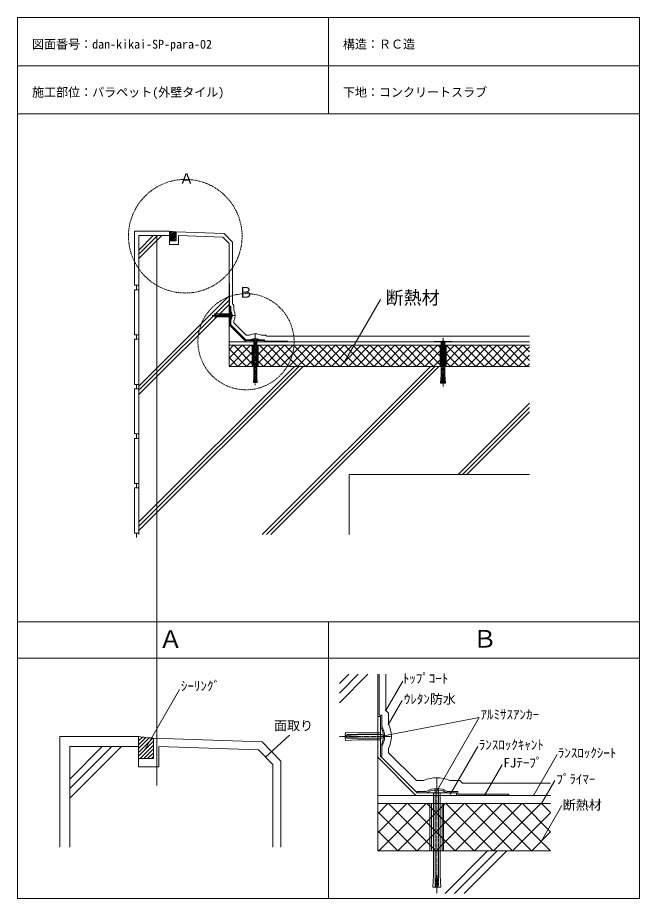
# Model space of a CAD drawing. Units: millimetres, scale not verified. Extents: x -517 to 518, y -673 to 792.
import ezdxf
from ezdxf.enums import TextEntityAlignment as Align

# ---------------------------------------------------------------- set-up
doc = ezdxf.new("R2010")
doc.units = ezdxf.units.MM
doc.header["$PDMODE"] = 32
doc.header["$PDSIZE"] = 0.8
for name, pattern in [('CHAIN2', [12, 9, -1, 1, -1]), ('DASHED1', [1.8, 1.2, -0.6]), ('DASHED2', [3, 2, -1])]:
    doc.linetypes.add(name, pattern=pattern)
doc.layers.add('0-0', color=1, linetype='Continuous', lineweight=13)
doc.styles.add('ＭＳ ゴシック', font='')
doc.styles.get('ＭＳ ゴシック').set_extended_font_data('MS Gothic')

msp = doc.modelspace()

# ---------------------------------------------------------------- linework, layer by layer
at = {"layer": '0-0', "color": 7}
for p, q in [((-516.864, 792.357), (-516.864, -673.469)), ((-516.864, 792.357), (517.853, 792.357)), ((0.494, 792.357), (0.494, 632.357)), ((517.853, 792.357), (517.853, -673.469)), ((-516.864, 712.357), (517.853, 712.357)), ((-516.864, 632.357), (517.853, 632.357)), ((-315.075, 405.541), (-291.079, 429.537)), ((-315.075, 398.47), (-284.008, 429.537)), ((-315.075, 391.399), (-276.937, 429.537)), ((-315.075, 429.537), (-315.075, -68.008)), ((-175.494, 427.118), (-249.254, 429.694)), ((-175.494, 427.118), (-165.075, 416.328)), ((-165.075, 211.992), (-165.075, 416.328)), ((-315.075, 179.267), (-165.075, 329.267)), ((27.173, 219.492), (86.931, 322.996)), ((-315.075, 172.196), (-165.075, 322.196)), ((-315.075, 165.125), (-165.075, 315.125)), ((-164.075, 312.277), (-162.075, 312.277)), ((-162.075, 304.44), (-162.075, 312.277)), ((-163.075, 282.105), (-162.075, 282.105)), ((-162.075, 282.105), (-162.075, 288.941)), ((-135.962, 254.992), (-135.962, 255.992)), ((-135.962, 255.992), (-129.126, 255.992)), ((-113.626, 255.992), (-105.79, 255.992)), ((-105.79, 253.992), (-105.79, 255.992)), ((-105.79, 253.992), (-67.962, 253.992)), ((-67.962, 253.992), (-67.962, 252.992)), ((-315.075, -61.149), (-41.933, 211.992)), ((-315.075, -54.078), (-49.004, 211.992)), ((-315.075, -47.007), (-56.075, 211.992)), ((-165.075, 211.992), (334.925, 211.992)), ((-109.801, -68.008), (170.199, 211.992)), ((-102.73, -68.008), (177.27, 211.992)), ((-95.659, -68.008), (184.341, 211.992)), ((216.473, 31.992), (334.925, 150.445)), ((223.544, 31.992), (334.925, 143.374)), ((230.615, 31.992), (334.925, 136.302)), ((34.925, 31.992), (334.925, 31.992)), ((34.925, 31.992), (34.925, -68.008)), ((-516.864, -213.469), (517.853, -213.469)), ((0.494, -213.469), (0.494, -673.469)), ((-516.864, -273.469), (517.853, -273.469)), ((18.672, -315.995), (34.137, -300.53)), ((18.672, -331.905), (50.047, -300.53)), ((18.672, -347.815), (65.957, -300.53)), ((82.317, -594.358), (82.317, -300.53)), ((84.567, -368.718), (84.567, -300.53)), ((95.817, -360.843), (123.977, -312.069)), ((-304.76, -425.33), (-247.342, -325.879)), ((100.317, -383.729), (123.213, -344.072)), ((84.567, -368.718), (89.067, -368.718)), ((89.067, -386.35), (89.067, -368.718)), ((89.36, -403.754), (251.292, -372.685)), ((180.469, -495.353), (251.292, -372.685)), ((-64.533, -401.581), (-104.127, -438.503)), ((-429.905, -474.912), (-375.916, -420.922)), ((-429.905, -490.821), (-360.006, -420.922)), ((-429.905, -506.731), (-344.096, -420.922)), ((-115.85, -426.364), (-281.808, -420.569)), ((89.067, -436.604), (89.067, -421.223)), ((203.351, -499.566), (248.874, -420.718)), ((-115.85, -426.364), (-92.405, -450.642)), ((86.817, -436.604), (89.067, -436.604)), ((341.559, -502.108), (380.927, -433.92)), ((-92.405, -588.343), (-92.405, -450.642)), ((260.48, -501.071), (289.394, -450.991)), ((355.059, -515.608), (377.124, -477.39)), ((147.821, -497.608), (147.821, -495.358)), ((147.821, -495.358), (163.202, -495.358)), ((198.076, -495.358), (215.707, -495.358)), ((215.707, -499.858), (215.707, -495.358)), ((215.707, -499.858), (300.821, -499.858)), ((300.821, -499.858), (300.821, -502.108)), ((354.435, -578.624), (389.024, -518.713)), ((82.317, -594.358), (370.169, -594.358)), ((194.393, -665.301), (265.336, -594.358)), ((210.303, -665.301), (281.246, -594.358)), ((226.213, -665.301), (297.156, -594.358)), ((-516.864, -673.469), (517.853, -673.469))]:
    msp.add_line(p, q, dxfattribs=at)
at = {"layer": '0-0', "color": 3}
for p, q in [((-264.254, 437.037), (-322.575, 437.037)), ((-322.575, 437.037), (-322.575, 347.037)), ((-285.075, 429.537), (-285.075, -485.463)), ((-264.254, 437.037), (-264.254, 429.537)), ((-315.075, 347.037), (-322.575, 347.037)), ((-315.075, 339.537), (-322.575, 339.537)), ((-322.575, 339.537), (-322.575, 264.537)), ((-318.825, 347.037), (-318.825, 339.537)), ((-315.075, 339.537), (-315.075, 264.537)), ((-315.075, 264.537), (-322.575, 264.537)), ((-318.825, 264.537), (-318.825, 257.037)), ((-315.075, 257.037), (-322.575, 257.037)), ((-322.575, 257.037), (-322.575, 182.037)), ((-315.075, 257.037), (-315.075, 182.037)), ((-165.075, 252.992), (334.925, 252.992)), ((-315.075, 182.037), (-322.575, 182.037)), ((-318.825, 182.037), (-318.825, 174.537)), ((-315.075, 174.537), (-322.575, 174.537)), ((-322.575, 174.537), (-322.575, 99.537)), ((-315.075, 174.537), (-315.075, 99.537)), ((-315.075, 99.537), (-322.575, 99.537)), ((-315.075, 92.037), (-322.575, 92.037)), ((-322.575, 92.037), (-322.575, 17.037)), ((-318.825, 99.537), (-318.825, 92.037)), ((-315.075, 92.037), (-315.075, 17.037)), ((-315.075, 17.037), (-322.575, 17.037)), ((-318.825, 17.037), (-318.825, 9.537)), ((-315.075, 9.537), (-322.575, 9.537)), ((-322.575, 9.537), (-322.575, -65.463)), ((-315.075, 9.537), (-315.075, -65.463)), ((-315.075, -65.463), (-322.575, -65.463)), ((-318.825, -65.463), (-318.825, -72.963)), ((-315.558, -404.047), (-446.78, -404.047)), ((-446.78, -404.047), (-446.78, -588.343)), ((-315.558, -404.047), (-315.558, -420.922)), ((-315.558, -420.922), (-429.905, -420.922)), ((-429.905, -420.922), (-429.905, -588.343)), ((82.317, -502.108), (370.169, -502.108))]:
    msp.add_line(p, q, dxfattribs=at)
at = {"layer": '0-0', "color": 2}
for p, q in [((-264.254, 436.612), (-263.887, 436.979)), ((-264.254, 433.783), (-261.415, 436.622)), ((-264.254, 430.955), (-258.893, 436.316)), ((-264.254, 428.126), (-256.318, 436.062)), ((-264.254, 425.298), (-253.688, 435.864)), ((-264.254, 422.47), (-253.254, 433.47)), ((-263.201, 420.694), (-253.254, 430.641)), ((-260.373, 420.694), (-253.254, 427.813)), ((-257.544, 420.694), (-253.254, 424.984)), ((-254.716, 420.694), (-253.254, 422.156)), ((-315.558, -405.003), (-314.732, -404.177)), ((-315.558, -411.367), (-309.17, -404.979)), ((-315.558, -417.731), (-303.496, -405.669)), ((-315.558, -424.095), (-297.703, -406.24)), ((-315.558, -430.459), (-291.785, -406.686)), ((-315.558, -436.823), (-290.808, -412.073)), ((-313.19, -440.819), (-290.808, -418.437)), ((-306.826, -440.819), (-290.808, -424.801)), ((-300.462, -440.819), (-290.808, -431.165)), ((-294.098, -440.819), (-290.808, -437.529))]:
    msp.add_line(p, q, dxfattribs=at)
at = {"layer": '0-0', "color": 4}
for p, q in [((-253.254, 435.837), (-172.862, 433.03)), ((-253.254, 435.837), (-253.254, 420.694)), ((-172.862, 433.03), (-159.075, 418.752)), ((-253.254, 420.694), (-264.254, 420.694)), ((-159.075, 418.752), (-159.075, 315.777)), ((-157.075, 284.59), (-157.075, 287.776)), ((-111.819, 263.992), (-104.29, 263.992)), ((95.817, -300.53), (95.817, -360.843)), ((-290.808, -406.746), (-109.927, -413.063)), ((-290.808, -406.746), (-290.808, -440.819)), ((-109.927, -413.063), (-78.905, -445.187)), ((100.317, -431.013), (100.317, -423.844)), ((-290.808, -440.819), (-315.558, -440.819)), ((-78.905, -445.187), (-78.905, -588.343)), ((202.143, -477.358), (219.082, -477.358)), ((219.082, -477.358), (223.582, -481.858)), ((223.582, -481.858), (370.169, -481.858))]:
    msp.add_line(p, q, dxfattribs=at)
at = {"layer": '0-0', "color": 134}
for p, q in [((-165.075, 311.277), (-165.075, 281.277)), ((-163.075, 282.105), (-135.962, 254.992)), ((-135.962, 254.992), (-106.79, 254.992)), ((82.317, -370.968), (82.317, -438.468)), ((86.817, -436.604), (147.821, -497.608)), ((147.821, -497.608), (213.457, -497.608))]:
    msp.add_line(p, q, dxfattribs=at)
at = {"layer": '0-0', "linetype": 'CHAIN2'}
for p, q in [((-155.584, 296.691), (-193.361, 296.691)), ((-121.376, 265.547), (-121.376, 180.462)), ((191.199, 259.407), (191.199, 177.067)), ((103.67, -403.786), (18.672, -403.786)), ((180.639, -473.859), (180.639, -665.301))]:
    msp.add_line(p, q, dxfattribs=at)
at = {"layer": '0-0'}
for p, q in [((-189.075, 296.691), (-188.389, 297.376)), ((-189.075, 296.691), (-188.389, 296.005)), ((-189.037, 297.41), (-188.919, 299.654)), ((-180.075, 296.941), (-189.037, 297.41)), ((-180.075, 296.441), (-189.037, 295.971)), ((-188.919, 293.727), (-189.037, 295.971)), ((-180.075, 299.191), (-188.919, 299.654)), ((-180.075, 294.191), (-188.919, 293.727)), ((-180.075, 299.191), (-163.075, 299.191)), ((-180.075, 296.441), (-180.075, 296.941)), ((-180.075, 294.191), (-163.075, 294.191)), ((-163.075, 299.191), (-163.075, 304.191)), ((-163.075, 294.191), (-163.075, 289.191)), ((-161.075, 298.516), (-161.075, 294.866)), ((-113.876, 254.992), (-128.876, 254.992)), ((-123.876, 254.965), (-123.876, 254.992)), ((-123.876, 193.992), (-123.876, 254.992)), ((-123.201, 256.992), (-119.551, 256.992)), ((-118.876, 193.992), (-118.876, 254.992)), ((206.199, 253.242), (176.199, 253.242)), ((176.199, 253.242), (176.199, 252.992)), ((176.199, 252.992), (206.199, 252.992)), ((177.199, 252.992), (177.449, 252.742)), ((188.199, 251.598), (187.054, 252.742)), ((188.199, 221.598), (188.199, 251.598)), ((194.199, 251.598), (188.199, 251.598)), ((194.199, 251.598), (195.344, 252.742)), ((194.199, 251.598), (194.199, 197.731)), ((197.199, 253.242), (196.949, 253.492)), ((206.199, 253.242), (206.199, 252.992)), ((-125.376, 211.992), (-125.376, 246.992)), ((-117.376, 246.992), (-117.376, 211.992)), ((187.199, 211.992), (187.199, 246.992)), ((195.199, 246.992), (195.199, 211.992)), ((-123.876, 193.992), (-124.34, 185.148)), ((-121.626, 193.992), (-122.096, 185.03)), ((-121.126, 193.992), (-121.626, 193.992)), ((-121.126, 193.992), (-120.656, 185.03)), ((-118.876, 193.992), (-118.412, 185.148)), ((190.621, 190.992), (187.632, 191.254)), ((190.752, 192.492), (187.764, 192.754)), ((190.883, 193.992), (187.895, 194.254)), ((191.015, 195.492), (188.026, 195.754)), ((190.949, 194.742), (189.99, 183.784)), ((191.449, 194.742), (190.949, 194.742)), ((191.383, 195.492), (191.015, 195.492)), ((191.383, 195.492), (194.372, 195.754)), ((191.449, 194.742), (192.408, 183.784)), ((191.515, 193.992), (194.503, 194.254)), ((191.646, 192.492), (194.634, 192.754)), ((191.777, 190.992), (194.766, 191.254)), ((194.199, 197.731), (195.396, 184.046)), ((-122.096, 185.03), (-124.34, 185.148)), ((-121.376, 184.992), (-122.062, 185.678)), ((-121.376, 184.992), (-120.69, 185.678)), ((-118.412, 185.148), (-120.656, 185.03)), ((189.99, 183.784), (187.002, 184.046)), ((190.096, 184.992), (187.107, 185.254)), ((190.227, 186.492), (187.239, 186.754)), ((190.358, 187.992), (187.37, 188.254)), ((190.49, 189.492), (187.501, 189.754)), ((191.199, 183.492), (189.699, 186.09)), ((191.199, 183.492), (192.699, 186.09)), ((191.908, 189.492), (194.897, 189.754)), ((192.039, 187.992), (195.028, 188.254)), ((192.171, 186.492), (195.159, 186.754)), ((192.302, 184.992), (195.291, 185.254)), ((192.408, 183.784), (195.396, 184.046)), ((86.817, -398.161), (86.817, -386.911)), ((28.317, -403.786), (29.86, -402.244)), ((28.317, -403.786), (29.86, -405.329)), ((28.402, -402.167), (28.667, -397.118)), ((48.567, -403.224), (28.402, -402.167)), ((48.567, -404.349), (28.402, -405.406)), ((28.667, -410.454), (28.402, -405.406)), ((48.567, -398.161), (28.667, -397.118)), ((48.567, -409.411), (28.667, -410.454)), ((48.567, -398.161), (86.817, -398.161)), ((48.567, -404.349), (48.567, -403.224)), ((48.567, -409.411), (86.817, -409.411)), ((86.817, -409.411), (86.817, -420.661)), ((91.317, -399.681), (91.317, -407.892)), ((197.514, -497.608), (163.764, -497.608)), ((175.014, -497.669), (175.014, -497.608)), ((175.014, -634.858), (175.014, -497.608)), ((176.533, -493.108), (184.745, -493.108)), ((186.264, -634.858), (186.264, -497.608)), ((171.639, -594.358), (171.639, -515.608)), ((189.639, -515.608), (189.639, -594.358)), ((175.014, -634.858), (173.971, -654.759)), ((180.077, -634.858), (179.02, -655.023)), ((181.202, -634.858), (180.077, -634.858)), ((181.202, -634.858), (182.258, -655.023)), ((186.264, -634.858), (187.307, -654.759)), ((179.02, -655.023), (173.971, -654.759)), ((180.639, -655.108), (179.096, -653.565)), ((180.639, -655.108), (182.182, -653.565)), ((187.307, -654.759), (182.258, -655.023))]:
    msp.add_line(p, q, dxfattribs=at)
at = {"layer": '0-0', "linetype": 'DASHED1'}
for p, q in [((-188.389, 297.376), (-187.825, 297.941)), ((-188.389, 296.005), (-187.825, 295.441)), ((-161.075, 297.941), (-187.825, 297.941)), ((-161.075, 295.441), (-187.825, 295.441)), ((-122.626, 256.992), (-122.626, 186.242)), ((-120.126, 256.992), (-120.126, 186.242)), ((189.699, 253.492), (189.699, 186.09)), ((192.699, 253.492), (192.699, 186.09)), ((-122.062, 185.678), (-122.626, 186.242)), ((-120.69, 185.678), (-120.126, 186.242)), ((29.86, -402.244), (31.13, -400.974)), ((29.86, -405.329), (31.13, -406.599)), ((91.317, -400.974), (31.13, -400.974)), ((91.317, -406.599), (31.13, -406.599)), ((177.827, -493.108), (177.827, -652.295)), ((183.452, -493.108), (183.452, -652.295)), ((179.096, -653.565), (177.827, -652.295)), ((182.182, -653.565), (183.452, -652.295))]:
    msp.add_line(p, q, dxfattribs=at)
at = {"layer": '0-0', "color": 6}
for p, q in [((-165.075, 239.466), (-157.548, 246.992)), ((-165.075, 225.323), (-143.406, 246.992)), ((-165.075, 246.992), (-165.075, 211.992)), ((334.925, 246.992), (-165.075, 246.992)), ((-165.075, 240.931), (-136.135, 211.992)), ((-164.264, 211.992), (-129.264, 246.992)), ((-156.993, 246.992), (-121.993, 211.992)), ((-150.121, 211.992), (-115.121, 246.992)), ((-142.851, 246.992), (-107.851, 211.992)), ((-135.979, 211.992), (-100.979, 246.992)), ((-128.709, 246.992), (-93.709, 211.992)), ((-121.837, 211.992), (-86.837, 246.992)), ((-114.567, 246.992), (-79.567, 211.992)), ((-107.695, 211.992), (-72.695, 246.992)), ((-100.425, 246.992), (-65.425, 211.992)), ((-93.553, 211.992), (-58.553, 246.992)), ((-86.283, 246.992), (-51.283, 211.992)), ((-79.411, 211.992), (-44.411, 246.992)), ((-72.14, 246.992), (-37.14, 211.992)), ((-65.269, 211.992), (-30.269, 246.992)), ((-57.998, 246.992), (-22.998, 211.992)), ((-51.126, 211.992), (-16.126, 246.992)), ((-43.856, 246.992), (-8.856, 211.992)), ((-36.984, 211.992), (-1.984, 246.992)), ((-29.714, 246.992), (5.286, 211.992)), ((-22.842, 211.992), (12.158, 246.992)), ((-15.572, 246.992), (19.428, 211.992)), ((-8.7, 211.992), (26.3, 246.992)), ((-1.43, 246.992), (33.57, 211.992)), ((5.442, 211.992), (40.442, 246.992)), ((12.712, 246.992), (47.712, 211.992)), ((19.584, 211.992), (54.584, 246.992)), ((26.854, 246.992), (61.854, 211.992)), ((33.726, 211.992), (68.726, 246.992)), ((40.997, 246.992), (75.997, 211.992)), ((47.868, 211.992), (82.868, 246.992)), ((55.139, 246.992), (90.139, 211.992)), ((62.011, 211.992), (97.011, 246.992)), ((69.281, 246.992), (104.281, 211.992)), ((76.153, 211.992), (111.153, 246.992)), ((83.423, 246.992), (118.423, 211.992)), ((90.295, 211.992), (125.295, 246.992)), ((97.565, 246.992), (132.565, 211.992)), ((104.437, 211.992), (139.437, 246.992)), ((111.707, 246.992), (146.707, 211.992)), ((118.579, 211.992), (153.579, 246.992)), ((125.849, 246.992), (160.849, 211.992)), ((132.721, 211.992), (167.721, 246.992)), ((139.992, 246.992), (174.992, 211.992)), ((146.863, 211.992), (181.863, 246.992)), ((154.134, 246.992), (189.134, 211.992)), ((161.006, 211.992), (196.006, 246.992)), ((168.276, 246.992), (203.276, 211.992)), ((175.148, 211.992), (210.148, 246.992)), ((182.418, 246.992), (217.418, 211.992)), ((189.29, 211.992), (224.29, 246.992)), ((196.56, 246.992), (231.56, 211.992)), ((203.432, 211.992), (238.432, 246.992)), ((210.702, 246.992), (245.702, 211.992)), ((217.574, 211.992), (252.574, 246.992)), ((224.844, 246.992), (259.844, 211.992)), ((231.716, 211.992), (266.716, 246.992)), ((238.987, 246.992), (273.987, 211.992)), ((245.858, 211.992), (280.858, 246.992)), ((253.129, 246.992), (288.129, 211.992)), ((260.001, 211.992), (295.001, 246.992)), ((267.271, 246.992), (302.271, 211.992)), ((274.143, 211.992), (309.143, 246.992)), ((281.413, 246.992), (316.413, 211.992)), ((288.285, 211.992), (323.285, 246.992)), ((295.555, 246.992), (330.555, 211.992)), ((302.427, 211.992), (334.925, 244.491)), ((309.697, 246.992), (334.925, 221.764)), ((323.839, 246.992), (334.925, 235.906)), ((-165.075, 226.789), (-150.278, 211.992)), ((316.569, 211.992), (334.925, 230.349)), ((-165.075, 212.647), (-164.42, 211.992)), ((330.711, 211.992), (334.925, 216.207)), ((82.317, -532.543), (99.252, -515.608)), ((82.317, -564.363), (131.072, -515.608)), ((82.317, -515.608), (82.317, -594.358)), ((370.169, -515.608), (82.317, -515.608)), ((84.142, -594.358), (162.892, -515.608)), ((100.5, -515.608), (179.25, -594.358)), ((115.962, -594.358), (194.712, -515.608)), ((132.32, -515.608), (211.07, -594.358)), ((147.782, -594.358), (226.532, -515.608)), ((164.14, -515.608), (242.89, -594.358)), ((179.601, -594.358), (258.351, -515.608)), ((195.96, -515.608), (274.71, -594.358)), ((211.421, -594.358), (290.171, -515.608)), ((227.779, -515.608), (306.529, -594.358)), ((243.241, -594.358), (321.991, -515.608)), ((259.599, -515.608), (338.349, -594.358)), ((275.061, -594.358), (353.811, -515.608)), ((291.419, -515.608), (370.169, -594.358)), ((323.239, -515.608), (370.169, -562.538)), ((355.059, -515.608), (370.169, -530.718)), ((82.317, -529.245), (147.43, -594.358)), ((306.881, -594.358), (370.169, -531.07)), ((82.317, -561.065), (115.611, -594.358)), ((338.701, -594.358), (370.169, -562.89)), ((82.317, -592.885), (83.791, -594.358)), ((82.317, -594.358), (370.169, -594.358))]:
    msp.add_line(p, q, dxfattribs=at)
at = {"layer": '0-0', "color": 3}
msp.add_lwpolyline([(-264.254, 429.537), (-315.075, 429.537), (-315.075, 347.037)], dxfattribs=at)
at = {"layer": '0-0', "color": 7}
for points in [[(-249.254, 429.694), (-249.254, 414.694), (-264.254, 414.694), (-264.254, 429.694)], [(-164.075, 312.277), (-164.075, 350.105), (-165.075, 350.105)], [(-281.808, -420.569), (-281.808, -454.319), (-315.558, -454.319), (-315.558, -420.569)]]:
    msp.add_lwpolyline(points, dxfattribs=at)
at = {"layer": '0-0', "color": 134}
for points in [[(-165.075, 311.277), (-163.075, 311.277), (-163.075, 282.105)], [(-165.075, 281.277), (-136.79, 252.992), (-106.79, 252.992), (-106.79, 254.992)], [(82.317, -370.968), (86.817, -370.968), (86.817, -436.604)], [(82.317, -438.468), (145.957, -502.108), (213.457, -502.108), (213.457, -497.608)]]:
    msp.add_lwpolyline(points, dxfattribs=at)
at = {"layer": '0-0', "color": 4}
for points in [[(-157.075, 305.605), (-157.075, 313.777), (-159.075, 315.777)], [(-157.075, 284.59), (-136.477, 263.992), (-130.933, 263.992)], [(-104.29, 263.992), (-102.29, 261.992), (334.925, 261.992)], [(100.317, -383.729), (100.317, -365.343), (95.817, -360.843)], [(100.317, -431.013), (146.663, -477.358), (159.135, -477.358)]]:
    msp.add_lwpolyline(points, dxfattribs=at)
at = {"layer": '0-0'}
for points in [[(205.199, 252.992), (204.949, 252.742), (177.449, 252.742)], [(185.199, 253.242), (185.449, 253.492), (196.949, 253.492)], [(188.199, 221.598), (188.199, 197.731), (187.002, 184.046)]]:
    msp.add_lwpolyline(points, dxfattribs=at)
for points in [[(-116.376, 211.992), (-126.376, 211.992), (-126.376, 246.992), (-116.376, 246.992)], [(196.199, 211.992), (186.199, 211.992), (186.199, 246.992), (196.199, 246.992)], [(191.889, -594.358), (169.389, -594.358), (169.389, -515.608), (191.889, -515.608)]]:
    msp.add_lwpolyline(points, close=True, dxfattribs=at)
at = {"layer": '0-0', "linetype": 'DASHED2'}
for centre, radius in [((-237.836, 428.546), 94.513), ((-136.79, 252.992), 80)]:
    msp.add_circle(centre, radius, dxfattribs=at)
at = {"layer": '0-0', "color": 2}
for centre, radius in [((-246.509, 548.726), 113.091), ((-275.633, -152.745), 254.454)]:
    msp.add_arc(centre, radius, 260.97272, 266.58099, dxfattribs=at)
at = {"layer": '0-0'}
for centre, major_axis, ratio, start_param, end_param in [((-189.075, 296.691), (-28.121, 0), 0.7, 3.23442854, 3.53247602), ((-189.075, 296.691), (-28.121, 0), 0.7, 2.75070929, 3.04875677), ((-163.075, 304.191), (0, 7.42), 0.5, 3.71090584, 3.76576118), ((-163.075, 289.191), (0, 7.42), 0.5, 5.65901678, 5.71387212), ((-161.075, 296.691), (0, 2), 0.125, 3.88027527, 5.54450269), ((-121.376, 228.992), (0, -28.121), 0.7, 3.23442854, 3.53247602), ((-121.376, 256.992), (-2, 0), 0.125, 3.88027527, 5.54450269), ((-128.876, 254.992), (-7.42, 0), 0.5, 3.71090584, 3.76576118), ((-113.876, 254.992), (-7.42, 0), 0.5, 5.65901678, 5.71387212), ((-121.376, 228.992), (0, -28.121), 0.7, 2.75793057, 3.04875677), ((-121.376, 228.992), (0, -28.121), 0.7, 2.75070929, 2.75793057), ((191.199, 253.598), (-2.25, 0), 0.222222, 3.6087696, 5.81600836), ((183.699, 251.598), (-7.17, 0), 0.482567, 3.72102772, 3.84010414), ((198.699, 251.598), (-7.17, 0), 0.482567, 5.58467382, 5.70375024), ((28.317, -403.786), (-63.272, 0), 0.7, 3.23442854, 3.53247602), ((28.317, -403.786), (-63.272, 0), 0.7, 2.75070929, 3.04875677), ((86.817, -386.911), (0, 16.696), 0.5, 3.71090584, 3.76576118), ((86.817, -420.661), (0, 16.696), 0.5, 5.65901678, 5.71387212), ((91.317, -403.786), (0, 4.5), 0.125, 3.88027527, 5.54450269), ((180.639, -556.108), (0, -63.272), 0.7, 3.23442854, 3.53247602), ((180.639, -493.108), (-4.5, 0), 0.125, 3.88027527, 5.54450269), ((163.764, -497.608), (-16.696, 0), 0.5, 3.71090584, 3.76576118), ((197.514, -497.608), (-16.696, 0), 0.5, 5.65901678, 5.71387212), ((180.639, -556.108), (0, -63.272), 0.7, 2.75793057, 3.04875677), ((180.639, -556.108), (0, -63.272), 0.7, 2.75070929, 2.75793057)]:
    msp.add_ellipse(centre, major_axis=major_axis, ratio=ratio, start_param=start_param, end_param=end_param, dxfattribs=at)
at = {"layer": '0-0', "color": 7}
for centre, major_axis in [((-189.075, 296.691), (-29.121, 0)), ((-121.376, 228.992), (0, -29.121)), ((28.317, -403.786), (-65.522, 0)), ((180.639, -556.108), (0, -65.522))]:
    msp.add_ellipse(centre, major_axis=major_axis, ratio=0.710302, start_param=2.75756449, end_param=3.52562082, dxfattribs=at)
at = {"layer": '0-0', "color": 4}
for centre, major_axis, ratio, start_param, end_param in [((-189.075, 296.691), (-34.121, 0), 0.752753, 2.7871391, 3.49604621), ((-121.376, 228.992), (0, -37.121), 0.772735, 2.80190909, 3.48127621), ((28.317, -403.786), (-76.772, 0), 0.752753, 2.7871391, 3.49604621), ((180.639, -556.108), (0, -83.522), 0.772735, 2.80190909, 3.48127621)]:
    msp.add_ellipse(centre, major_axis=major_axis, ratio=ratio, start_param=start_param, end_param=end_param, dxfattribs=at)
at = {"layer": '0-0', "color": 7}
for p in [(27.173, 219.492), (95.817, -360.843), (100.317, -383.729), (89.36, -403.754), (-304.76, -425.33), (-104.127, -438.503), (180.469, -495.353), (203.351, -499.566), (260.48, -501.071), (341.559, -502.108), (355.059, -515.608), (354.435, -578.624)]:
    msp.add_point(p, dxfattribs=at)

# ---------------------------------------------------------------- texts
at = {"layer": '0-0', "color": 7, "style": 'ＭＳ ゴシック'}
for s, height, p in [('図面番号：dan-kikai-SP-para-02', 14.66, (-492.864, 736.357)), ('構造：ＲＣ造', 14.66, (24.494, 736.357)), ('施工部位：パラペット(外壁タイル)', 14.66, (-492.864, 656.357)), ('下地：コンクリートスラブ', 14.66, (24.494, 656.357)), ('Ａ', 17.6, (-247.742, 510.485)), ('Ｂ', 17.6, (-149.185, 321.071)), ('断熱材', 21.99, (95.464, 308.656)), ('Ａ', 29.33, (-282.268, -265.32)), ('Ｂ', 29.33, (240.689, -264.973)), ('ﾄｯﾌﾟｺｰﾄ', 15.85, (124.214, -320.025)), ('ｼｰﾘﾝｸﾞ', 15.85, (-245.028, -332.622)), ('ｳﾚﾀﾝ防水', 15.85, (125.975, -354.355)), ('ｱﾙﾐｻｽｱﾝｶｰ', 15.85, (253.463, -380.129)), ('面取り', 15.85, (-90.079, -398.62)), ('ﾗﾝｽﾛｯｸｷｬﾝﾄ', 15.85, (250.707, -430.572)), ('ﾗﾝｽﾛｯｸｼｰﾄ', 15.85, (382.163, -444.092)), ('FJﾃｰﾌﾟ', 15.85, (291.532, -460.374)), ('ﾌﾟﾗｲﾏｰ', 15.85, (379.796, -487.643)), ('断熱材', 15.85, (390.325, -530.601))]:
    msp.add_text(s, height=height, dxfattribs=at).set_placement(p, align=Align.BOTTOM_LEFT)

doc.saveas('drawing.dxf')
